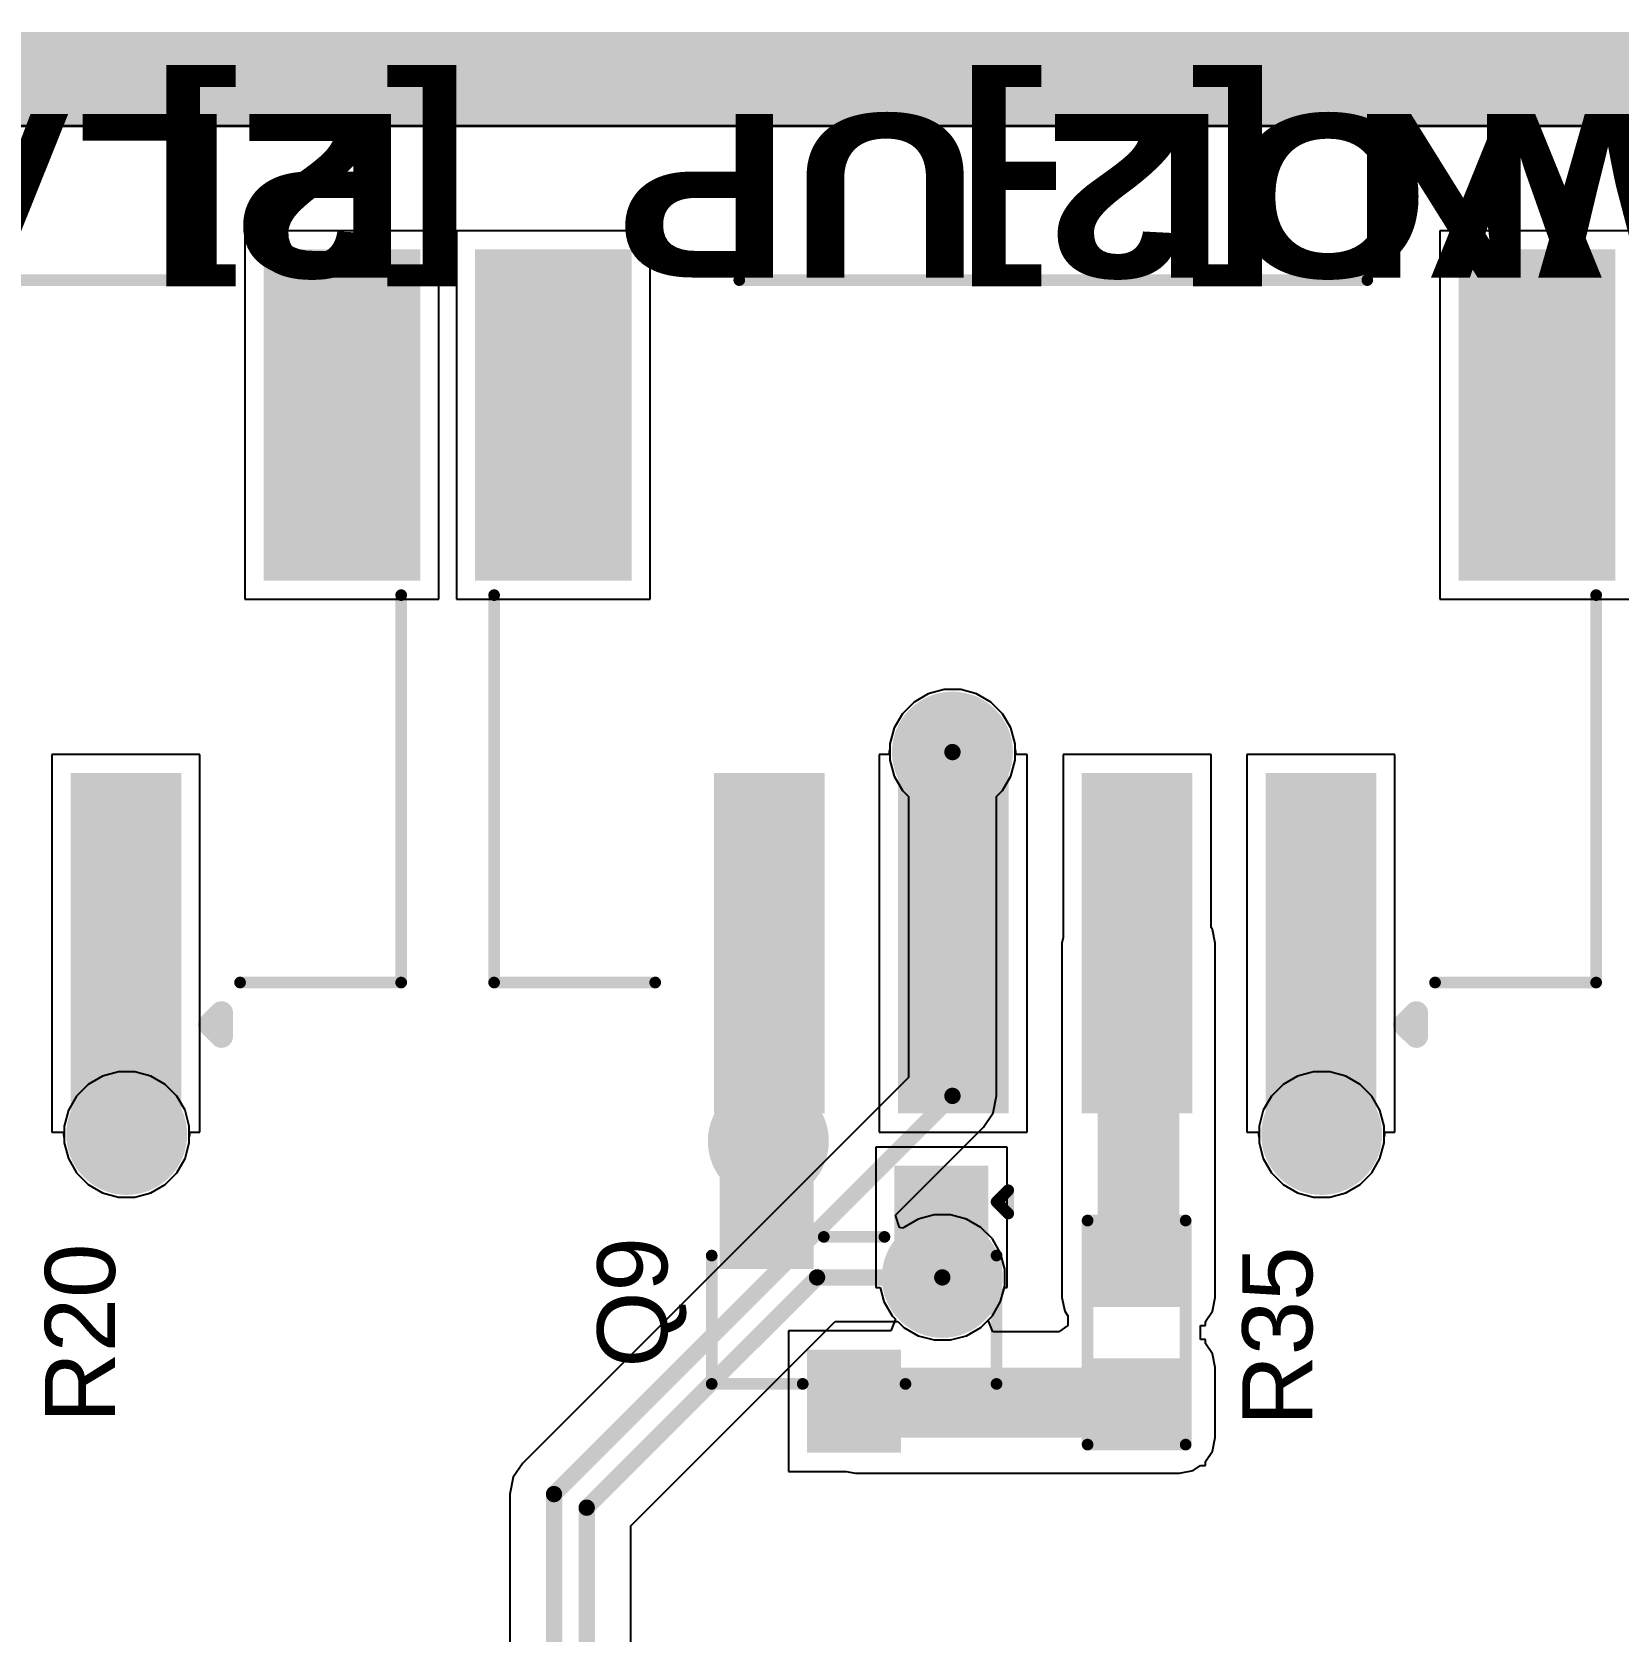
# Model space of a CAD drawing. Header units: inches. Extents: x -0.14 to 3.84, y -0.14 to 3.05.
# Drawn here: x 2.202 to 2.882, y 2.366 to 3.051 of the extents above; entities that cross this region are included whole.
import ezdxf

# ---------------------------------------------------------------- set-up
doc = ezdxf.new("R2010")
doc.units = ezdxf.units.IN
doc.header["$MEASUREMENT"] = 0
for name, color, linetype in [('Board Outline', 216, 'Continuous'), ('Bottom Layer', 5, 'Continuous'), ('Bottom Solder', 6, 'Continuous'), ('Ground Layer', 76, 'Continuous'), ('Power Layer', 16, 'Continuous'), ('Top Layer', 1, 'Continuous'), ('Top Overlay', 2, 'Continuous'), ('Top Paste', 8, 'Continuous'), ('Top Solder', 216, 'Continuous'), ('Via Holes', 16, 'Continuous')]:
    doc.layers.add(name, color=color, linetype=linetype)
doc.styles.add('Arial', font='', dxfattribs={"height": 0.2})
doc.styles.add('Arial Black_Bold', font='', dxfattribs={"height": 0.2})
doc.styles.get('Arial').set_extended_font_data('Arial')
doc.styles.get('Arial Black_Bold').set_extended_font_data('Arial Black', bold=True)

# ---------------------------------------------------------------- blocks, each defined once
blk = doc.blocks.new('SOT_23_11')
at = {"layer": 'Top Layer'}
for points in [[(-0.01614, 0.05748), (0.01614, 0.05748), (0.01614, 0.02126), (-0.01614, 0.02126)], [(-0.05354, -0.02126), (-0.02126, -0.02126), (-0.02126, -0.05748), (-0.05354, -0.05748)], [(0.02126, -0.02126), (0.05354, -0.02126), (0.05354, -0.05748), (0.02126, -0.05748)]]:
    blk.add_hatch(color=1, dxfattribs=at).paths.add_polyline_path(points)
at = {"layer": 'Top Paste'}
for points in [[(-0.01614, 0.05748), (0.01614, 0.05748), (0.01614, 0.02126), (-0.01614, 0.02126)], [(-0.05354, -0.02126), (-0.02126, -0.02126), (-0.02126, -0.05748), (-0.05354, -0.05748)], [(0.02126, -0.02126), (0.05354, -0.02126), (0.05354, -0.05748), (0.02126, -0.05748)]]:
    blk.add_hatch(color=8, dxfattribs=at).paths.add_polyline_path(points)
at = {"layer": 'Top Solder'}
for points in [[(-0.02014, 0.06148), (0.02014, 0.06148), (0.02014, 0.01726), (-0.02014, 0.01726)], [(-0.05754, -0.01726), (-0.01726, -0.01726), (-0.01726, -0.06148), (-0.05754, -0.06148)], [(0.01726, -0.01726), (0.05754, -0.01726), (0.05754, -0.06148), (0.01726, -0.06148)]]:
    blk.add_hatch(color=216, dxfattribs=at).paths.add_polyline_path(points)
at = {"layer": 'Top Overlay'}
for points in [[(-0.061, 0.032, 0.005, 0.005, 0), (-0.061, -0.023, 0.005, 0.005, 0)], [(-0.022, 0.032, 0.005, 0.005, 0), (-0.061, 0.032, 0.005, 0.005, 0)], [(0.061, 0.032, 0.005, 0.005, 0), (0.022, 0.032, 0.005, 0.005, 0)], [(0.061, 0.032, 0.005, 0.005, 0), (0.061, -0.023, 0.005, 0.005, 0)], [(0.013, -0.031, 0.005, 0.005, 0), (-0.013, -0.031, 0.005, 0.005, 0)], [(-0.061, -0.046, 0.005, 0.005, 0), (-0.066, -0.041, 0.005, 0.005, 0)], [(-0.066, -0.041, 0.005, 0.005, 0), (-0.066, -0.051, 0.005, 0.005, 0)], [(-0.061, -0.046, 0.005, 0.005, 0), (-0.066, -0.051, 0.005, 0.005, 0)]]:
    blk.add_lwpolyline(points, format="xyseb", dxfattribs=at)
for points in [[(-0.06225, 0.032, 0.0025, 0.0025, 1), (-0.05975, 0.032, 0.0025, 0.0025, 1)], [(-0.06225, 0.032, 0.0025, 0.0025, 1), (-0.05975, 0.032, 0.0025, 0.0025, 1)], [(-0.02325, 0.032, 0.0025, 0.0025, 1), (-0.02075, 0.032, 0.0025, 0.0025, 1)], [(0.02075, 0.032, 0.0025, 0.0025, 1), (0.02325, 0.032, 0.0025, 0.0025, 1)], [(0.05975, 0.032, 0.0025, 0.0025, 1), (0.06225, 0.032, 0.0025, 0.0025, 1)], [(0.05975, 0.032, 0.0025, 0.0025, 1), (0.06225, 0.032, 0.0025, 0.0025, 1)], [(-0.06225, -0.023, 0.0025, 0.0025, 1), (-0.05975, -0.023, 0.0025, 0.0025, 1)], [(0.05975, -0.023, 0.0025, 0.0025, 1), (0.06225, -0.023, 0.0025, 0.0025, 1)], [(-0.01425, -0.031, 0.0025, 0.0025, 1), (-0.01175, -0.031, 0.0025, 0.0025, 1)], [(0.01175, -0.031, 0.0025, 0.0025, 1), (0.01425, -0.031, 0.0025, 0.0025, 1)], [(-0.06725, -0.041, 0.0025, 0.0025, 1), (-0.06475, -0.041, 0.0025, 0.0025, 1)], [(-0.06725, -0.041, 0.0025, 0.0025, 1), (-0.06475, -0.041, 0.0025, 0.0025, 1)], [(-0.06225, -0.046, 0.0025, 0.0025, 1), (-0.05975, -0.046, 0.0025, 0.0025, 1)], [(-0.06225, -0.046, 0.0025, 0.0025, 1), (-0.05975, -0.046, 0.0025, 0.0025, 1)], [(-0.06725, -0.051, 0.0025, 0.0025, 1), (-0.06475, -0.051, 0.0025, 0.0025, 1)], [(-0.06725, -0.051, 0.0025, 0.0025, 1), (-0.06475, -0.051, 0.0025, 0.0025, 1)]]:
    blk.add_lwpolyline(points, format="xyseb", close=True, dxfattribs=at)
blk = doc.blocks.new('R___0603_41')
at = {"layer": 'Top Layer'}
for points in [[(-0.014999, 0.0175), (-0.014999, -0.0175), (-0.044999, -0.0175), (-0.044999, 0.0175)], [(0.045001, 0.0175), (0.045001, -0.0175), (0.015001, -0.0175), (0.015001, 0.0175)]]:
    blk.add_hatch(color=1, dxfattribs=at).paths.add_polyline_path(points)
at = {"layer": 'Top Paste'}
for points in [[(-0.014999, 0.0175), (-0.014999, -0.0175), (-0.044999, -0.0175), (-0.044999, 0.0175)], [(0.045001, 0.0175), (0.045001, -0.0175), (0.015001, -0.0175), (0.015001, 0.0175)]]:
    blk.add_hatch(color=8, dxfattribs=at).paths.add_polyline_path(points)
at = {"layer": 'Top Solder'}
for points in [[(-0.010999, 0.0215), (-0.010999, -0.0215), (-0.048999, -0.0215), (-0.048999, 0.0215)], [(0.049001, 0.0215), (0.049001, -0.0215), (0.011001, -0.0215), (0.011001, 0.0215)]]:
    blk.add_hatch(color=216, dxfattribs=at).paths.add_polyline_path(points)
at = {"layer": 'Top Overlay'}
for points in [[(-0.047999, 0.021, 0.005, 0.005, 0), (0.048001, 0.021, 0.005, 0.005, 0)], [(-0.047999, 0.021, 0.005, 0.005, 0), (-0.047999, -0.021, 0.005, 0.005, 0)], [(0.048001, 0.021, 0.005, 0.005, 0), (0.048001, -0.021, 0.005, 0.005, 0)], [(-0.047999, -0.021, 0.005, 0.005, 0), (0.048001, -0.021, 0.005, 0.005, 0)]]:
    blk.add_lwpolyline(points, format="xyseb", dxfattribs=at)
for points in [[(-0.049249, 0.021, 0.0025, 0.0025, 1), (-0.046749, 0.021, 0.0025, 0.0025, 1)], [(-0.049249, 0.021, 0.0025, 0.0025, 1), (-0.046749, 0.021, 0.0025, 0.0025, 1)], [(0.046751, 0.021, 0.0025, 0.0025, 1), (0.049251, 0.021, 0.0025, 0.0025, 1)], [(0.046751, 0.021, 0.0025, 0.0025, 1), (0.049251, 0.021, 0.0025, 0.0025, 1)], [(-0.049249, -0.021, 0.0025, 0.0025, 1), (-0.046749, -0.021, 0.0025, 0.0025, 1)], [(-0.049249, -0.021, 0.0025, 0.0025, 1), (-0.046749, -0.021, 0.0025, 0.0025, 1)], [(0.046751, -0.021, 0.0025, 0.0025, 1), (0.049251, -0.021, 0.0025, 0.0025, 1)], [(0.046751, -0.021, 0.0025, 0.0025, 1), (0.049251, -0.021, 0.0025, 0.0025, 1)]]:
    blk.add_lwpolyline(points, format="xyseb", close=True, dxfattribs=at)
blk = doc.blocks.new('S4B_PH_SM4_TB_LF__SN__82')
at = {"layer": 'Top Layer'}
for points in [[(-0.24016, 0.18012), (-0.1811, 0.18012), (-0.1811, 0.04626), (-0.24016, 0.04626)], [(0.1811, 0.18012), (0.24016, 0.18012), (0.24016, 0.04626), (0.1811, 0.04626)], [(-0.1378, -0.04429), (-0.09843, -0.04429), (-0.09843, -0.18209), (-0.1378, -0.18209)], [(-0.05905, -0.04429), (-0.01968, -0.04429), (-0.01968, -0.18209), (-0.05905, -0.18209)], [(0.01969, -0.04429), (0.05906, -0.04429), (0.05906, -0.18209), (0.01969, -0.18209)], [(0.09843, -0.04429), (0.1378, -0.04429), (0.1378, -0.18209), (0.09843, -0.18209)]]:
    blk.add_hatch(color=1, dxfattribs=at).paths.add_polyline_path(points)
at = {"layer": 'Top Paste'}
for points in [[(-0.24016, 0.18012), (-0.1811, 0.18012), (-0.1811, 0.04626), (-0.24016, 0.04626)], [(0.1811, 0.18012), (0.24016, 0.18012), (0.24016, 0.04626), (0.1811, 0.04626)], [(-0.1378, -0.04429), (-0.09843, -0.04429), (-0.09843, -0.18209), (-0.1378, -0.18209)], [(-0.05905, -0.04429), (-0.01968, -0.04429), (-0.01968, -0.18209), (-0.05905, -0.18209)], [(0.01969, -0.04429), (0.05906, -0.04429), (0.05906, -0.18209), (0.01969, -0.18209)], [(0.09843, -0.04429), (0.1378, -0.04429), (0.1378, -0.18209), (0.09843, -0.18209)]]:
    blk.add_hatch(color=8, dxfattribs=at).paths.add_polyline_path(points)
at = {"layer": 'Top Solder'}
for points in [[(-0.24416, 0.18412), (-0.1771, 0.18412), (-0.1771, 0.04226), (-0.24416, 0.04226)], [(0.1771, 0.18412), (0.24416, 0.18412), (0.24416, 0.04226), (0.1771, 0.04226)], [(-0.1418, -0.04029), (-0.09443, -0.04029), (-0.09443, -0.18609), (-0.1418, -0.18609)], [(-0.06305, -0.04029), (-0.01568, -0.04029), (-0.01568, -0.18609), (-0.06305, -0.18609)], [(0.01569, -0.04029), (0.06306, -0.04029), (0.06306, -0.18609), (0.01569, -0.18609)], [(0.09443, -0.04029), (0.1418, -0.04029), (0.1418, -0.18609), (0.09443, -0.18609)]]:
    blk.add_hatch(color=216, dxfattribs=at).paths.add_polyline_path(points)
at = {"layer": 'Top Overlay'}
for points in [[(-0.131, 0.171, 0.005, 0.005, 0), (0.138, 0.171, 0.005, 0.005, 0)], [(-0.236, -0.13, 0.005, 0.005, 0), (-0.236, 0.036, 0.005, 0.005, 0)], [(0.236, -0.13, 0.005, 0.005, 0), (0.236, 0.036, 0.005, 0.005, 0)], [(-0.236, -0.13, 0.005, 0.005, 0), (-0.167, -0.13, 0.005, 0.005, 0)], [(0.167, -0.13, 0.005, 0.005, 0), (0.236, -0.13, 0.005, 0.005, 0)], [(0.154, -0.148, 0.01, 0.01, 0), (0.159, -0.143, 0.01, 0.01, 0)], [(0.154, -0.148, 0.01, 0.01, 0), (0.159, -0.153, 0.01, 0.01, 0)], [(0.159, -0.153, 0.01, 0.01, 0), (0.159, -0.143, 0.01, 0.01, 0)]]:
    blk.add_lwpolyline(points, format="xyseb", dxfattribs=at)
for points in [[(-0.13225, 0.171, 0.0025, 0.0025, 1), (-0.12975, 0.171, 0.0025, 0.0025, 1)], [(0.13675, 0.171, 0.0025, 0.0025, 1), (0.13925, 0.171, 0.0025, 0.0025, 1)], [(-0.23725, 0.036, 0.0025, 0.0025, 1), (-0.23475, 0.036, 0.0025, 0.0025, 1)], [(0.23475, 0.036, 0.0025, 0.0025, 1), (0.23725, 0.036, 0.0025, 0.0025, 1)], [(-0.23725, -0.13, 0.0025, 0.0025, 1), (-0.23475, -0.13, 0.0025, 0.0025, 1)], [(-0.23725, -0.13, 0.0025, 0.0025, 1), (-0.23475, -0.13, 0.0025, 0.0025, 1)], [(-0.16825, -0.13, 0.0025, 0.0025, 1), (-0.16575, -0.13, 0.0025, 0.0025, 1)], [(0.16575, -0.13, 0.0025, 0.0025, 1), (0.16825, -0.13, 0.0025, 0.0025, 1)], [(0.23475, -0.13, 0.0025, 0.0025, 1), (0.23725, -0.13, 0.0025, 0.0025, 1)], [(0.23475, -0.13, 0.0025, 0.0025, 1), (0.23725, -0.13, 0.0025, 0.0025, 1)], [(0.1515, -0.148, 0.005, 0.005, 1), (0.1565, -0.148, 0.005, 0.005, 1)], [(0.1515, -0.148, 0.005, 0.005, 1), (0.1565, -0.148, 0.005, 0.005, 1)], [(0.1565, -0.143, 0.005, 0.005, 1), (0.1615, -0.143, 0.005, 0.005, 1)], [(0.1565, -0.143, 0.005, 0.005, 1), (0.1615, -0.143, 0.005, 0.005, 1)], [(0.1565, -0.153, 0.005, 0.005, 1), (0.1615, -0.153, 0.005, 0.005, 1)], [(0.1565, -0.153, 0.005, 0.005, 1), (0.1615, -0.153, 0.005, 0.005, 1)]]:
    blk.add_lwpolyline(points, format="xyseb", close=True, dxfattribs=at)
blk = doc.blocks.new('S4B_PH_SM4_TB_LF__SN__84')
at = {"layer": 'Top Layer'}
for points in [[(-0.24016, 0.18012), (-0.1811, 0.18012), (-0.1811, 0.04626), (-0.24016, 0.04626)], [(0.1811, 0.18012), (0.24016, 0.18012), (0.24016, 0.04626), (0.1811, 0.04626)], [(-0.1378, -0.04429), (-0.09842, -0.04429), (-0.09842, -0.18209), (-0.1378, -0.18209)], [(-0.05906, -0.04429), (-0.01968, -0.04429), (-0.01968, -0.18209), (-0.05906, -0.18209)], [(0.01968, -0.04429), (0.05906, -0.04429), (0.05906, -0.18209), (0.01968, -0.18209)], [(0.09842, -0.04429), (0.1378, -0.04429), (0.1378, -0.18209), (0.09842, -0.18209)]]:
    blk.add_hatch(color=1, dxfattribs=at).paths.add_polyline_path(points)
at = {"layer": 'Top Paste'}
for points in [[(-0.24016, 0.18012), (-0.1811, 0.18012), (-0.1811, 0.04626), (-0.24016, 0.04626)], [(0.1811, 0.18012), (0.24016, 0.18012), (0.24016, 0.04626), (0.1811, 0.04626)], [(-0.1378, -0.04429), (-0.09842, -0.04429), (-0.09842, -0.18209), (-0.1378, -0.18209)], [(-0.05906, -0.04429), (-0.01968, -0.04429), (-0.01968, -0.18209), (-0.05906, -0.18209)], [(0.01968, -0.04429), (0.05906, -0.04429), (0.05906, -0.18209), (0.01968, -0.18209)], [(0.09842, -0.04429), (0.1378, -0.04429), (0.1378, -0.18209), (0.09842, -0.18209)]]:
    blk.add_hatch(color=8, dxfattribs=at).paths.add_polyline_path(points)
at = {"layer": 'Top Solder'}
for points in [[(-0.24416, 0.18412), (-0.1771, 0.18412), (-0.1771, 0.04226), (-0.24416, 0.04226)], [(0.1771, 0.18412), (0.24416, 0.18412), (0.24416, 0.04226), (0.1771, 0.04226)], [(-0.1418, -0.04029), (-0.09442, -0.04029), (-0.09442, -0.18609), (-0.1418, -0.18609)], [(-0.06306, -0.04029), (-0.01568, -0.04029), (-0.01568, -0.18609), (-0.06306, -0.18609)], [(0.01568, -0.04029), (0.06306, -0.04029), (0.06306, -0.18609), (0.01568, -0.18609)], [(0.09442, -0.04029), (0.1418, -0.04029), (0.1418, -0.18609), (0.09442, -0.18609)]]:
    blk.add_hatch(color=216, dxfattribs=at).paths.add_polyline_path(points)
at = {"layer": 'Top Overlay'}
for points in [[(-0.131, 0.171, 0.005, 0.005, 0), (0.138, 0.171, 0.005, 0.005, 0)], [(-0.236, -0.13, 0.005, 0.005, 0), (-0.236, 0.036, 0.005, 0.005, 0)], [(0.236, -0.13, 0.005, 0.005, 0), (0.236, 0.036, 0.005, 0.005, 0)], [(-0.236, -0.13, 0.005, 0.005, 0), (-0.167, -0.13, 0.005, 0.005, 0)], [(0.167, -0.13, 0.005, 0.005, 0), (0.236, -0.13, 0.005, 0.005, 0)], [(0.154, -0.148, 0.01, 0.01, 0), (0.159, -0.143, 0.01, 0.01, 0)], [(0.154, -0.148, 0.01, 0.01, 0), (0.159, -0.153, 0.01, 0.01, 0)], [(0.159, -0.153, 0.01, 0.01, 0), (0.159, -0.143, 0.01, 0.01, 0)]]:
    blk.add_lwpolyline(points, format="xyseb", dxfattribs=at)
for points in [[(-0.13225, 0.171, 0.0025, 0.0025, 1), (-0.12975, 0.171, 0.0025, 0.0025, 1)], [(0.13675, 0.171, 0.0025, 0.0025, 1), (0.13925, 0.171, 0.0025, 0.0025, 1)], [(-0.23725, 0.036, 0.0025, 0.0025, 1), (-0.23475, 0.036, 0.0025, 0.0025, 1)], [(0.23475, 0.036, 0.0025, 0.0025, 1), (0.23725, 0.036, 0.0025, 0.0025, 1)], [(-0.23725, -0.13, 0.0025, 0.0025, 1), (-0.23475, -0.13, 0.0025, 0.0025, 1)], [(-0.23725, -0.13, 0.0025, 0.0025, 1), (-0.23475, -0.13, 0.0025, 0.0025, 1)], [(-0.16825, -0.13, 0.0025, 0.0025, 1), (-0.16575, -0.13, 0.0025, 0.0025, 1)], [(0.16575, -0.13, 0.0025, 0.0025, 1), (0.16825, -0.13, 0.0025, 0.0025, 1)], [(0.23475, -0.13, 0.0025, 0.0025, 1), (0.23725, -0.13, 0.0025, 0.0025, 1)], [(0.23475, -0.13, 0.0025, 0.0025, 1), (0.23725, -0.13, 0.0025, 0.0025, 1)], [(0.1515, -0.148, 0.005, 0.005, 1), (0.1565, -0.148, 0.005, 0.005, 1)], [(0.1515, -0.148, 0.005, 0.005, 1), (0.1565, -0.148, 0.005, 0.005, 1)], [(0.1565, -0.143, 0.005, 0.005, 1), (0.1615, -0.143, 0.005, 0.005, 1)], [(0.1565, -0.143, 0.005, 0.005, 1), (0.1615, -0.143, 0.005, 0.005, 1)], [(0.1565, -0.153, 0.005, 0.005, 1), (0.1615, -0.153, 0.005, 0.005, 1)], [(0.1565, -0.153, 0.005, 0.005, 1), (0.1615, -0.153, 0.005, 0.005, 1)]]:
    blk.add_lwpolyline(points, format="xyseb", close=True, dxfattribs=at)

msp = doc.modelspace()

# ---------------------------------------------------------------- hatches: boundary and pattern name
at = {"layer": 'Bottom Layer'}
h = msp.add_hatch(color=5, dxfattribs=at)
edge = h.paths.add_edge_path()
edge.add_arc((2.5966, 2.74293), 0.01181, 0, 360)
h = msp.add_hatch(color=5, dxfattribs=at)
edge = h.paths.add_edge_path()
edge.add_arc((2.24293, 2.57908), 0.01181, 0, 360)
h = msp.add_hatch(color=5, dxfattribs=at)
edge = h.paths.add_edge_path()
edge.add_arc((2.75474, 2.57908), 0.01181, 0, 360)
h = msp.add_hatch(color=5, dxfattribs=at)
edge = h.paths.add_edge_path()
edge.add_arc((2.51775, 2.5762), 0.01181, 0, 360)
h = msp.add_hatch(color=5, dxfattribs=at)
edge = h.paths.add_edge_path()
edge.add_arc((2.59225, 2.51783), 0.01181, 0, 360)
at = {"layer": 'Bottom Solder'}
h = msp.add_hatch(color=6, dxfattribs=at)
edge = h.paths.add_edge_path()
edge.add_arc((2.5966, 2.74293), 0.01581, 0, 360)
h = msp.add_hatch(color=6, dxfattribs=at)
edge = h.paths.add_edge_path()
edge.add_arc((2.24293, 2.57908), 0.01581, 0, 360)
h = msp.add_hatch(color=6, dxfattribs=at)
edge = h.paths.add_edge_path()
edge.add_arc((2.51775, 2.5762), 0.01581, 0, 360)
h = msp.add_hatch(color=6, dxfattribs=at)
edge = h.paths.add_edge_path()
edge.add_arc((2.75474, 2.57908), 0.01581, 0, 360)
h = msp.add_hatch(color=6, dxfattribs=at)
edge = h.paths.add_edge_path()
edge.add_arc((2.59225, 2.51783), 0.01581, 0, 360)
at = {"layer": 'Ground Layer'}
h = msp.add_hatch(color=76, dxfattribs=at)
edge = h.paths.add_edge_path()
edge.add_arc((2.5966, 2.74293), 0.02591, 0, 360)
h = msp.add_hatch(color=76, dxfattribs=at)
edge = h.paths.add_edge_path()
edge.add_arc((2.24293, 2.57908), 0.02591, 0, 360)
h = msp.add_hatch(color=76, dxfattribs=at)
edge = h.paths.add_edge_path()
edge.add_arc((2.75474, 2.57908), 0.02591, 0, 360)
h = msp.add_hatch(color=76, dxfattribs=at)
edge = h.paths.add_edge_path()
edge.add_arc((2.59225, 2.51783), 0.02591, 0, 360)
at = {"layer": 'Power Layer'}
h = msp.add_hatch(color=16, dxfattribs=at)
edge = h.paths.add_edge_path()
edge.add_arc((2.5966, 2.74293), 0.02591, 0, 360)
h = msp.add_hatch(color=16, dxfattribs=at)
edge = h.paths.add_edge_path()
edge.add_arc((2.51775, 2.5762), 0.02591, 0, 360)
h = msp.add_hatch(color=16, dxfattribs=at)
edge = h.paths.add_edge_path()
edge.add_arc((2.59225, 2.51783), 0.02591, 0, 360)
at = {"layer": 'Top Layer'}
h = msp.add_hatch(color=1, dxfattribs=at)
edge = h.paths.add_edge_path()
edge.add_arc((2.5966, 2.74293), 0.01181, 0, 360)
for points in [[(2.60842, 2.74293), (2.58481, 2.74293), (2.58481, 2.66101), (2.60842, 2.66101)], [(2.23111, 2.57908), (2.25471, 2.57908), (2.25471, 2.66101), (2.23111, 2.66101)], [(2.50161, 2.52545), (2.53389, 2.52545), (2.53389, 2.66101), (2.50161, 2.66101)], [(2.6588, 2.5092), (2.6938, 2.5092), (2.6938, 2.66101), (2.6588, 2.66101)], [(2.74292, 2.57908), (2.76653, 2.57908), (2.76653, 2.66101), (2.74292, 2.66101)], [(2.58043, 2.51783), (2.60404, 2.51783), (2.60404, 2.54357), (2.58043, 2.54357)], [(2.55515, 2.4492), (2.6938, 2.4492), (2.6938, 2.4792), (2.55515, 2.4792)]]:
    msp.add_hatch(color=1, dxfattribs=at).paths.add_polyline_path(points)
h = msp.add_hatch(color=1, dxfattribs=at)
edge = h.paths.add_edge_path()
edge.add_arc((2.24293, 2.57908), 0.01181, 0, 360)
h = msp.add_hatch(color=1, dxfattribs=at)
edge = h.paths.add_edge_path()
edge.add_arc((2.75474, 2.57908), 0.01181, 0, 360)
h = msp.add_hatch(color=1, dxfattribs=at)
edge = h.paths.add_edge_path()
edge.add_arc((2.51775, 2.5762), 0.01181, 0, 360)
h = msp.add_hatch(color=1, dxfattribs=at)
edge = h.paths.add_edge_path()
edge.add_arc((2.59225, 2.51783), 0.01181, 0, 360)
at = {"layer": 'Top Solder'}
h = msp.add_hatch(color=216, dxfattribs=at)
edge = h.paths.add_edge_path()
edge.add_arc((2.5966, 2.74293), 0.01581, 0, 360)
h = msp.add_hatch(color=216, dxfattribs=at)
edge = h.paths.add_edge_path()
edge.add_arc((2.24293, 2.57908), 0.01581, 0, 360)
h = msp.add_hatch(color=216, dxfattribs=at)
edge = h.paths.add_edge_path()
edge.add_arc((2.51775, 2.5762), 0.01581, 0, 360)
h = msp.add_hatch(color=216, dxfattribs=at)
edge = h.paths.add_edge_path()
edge.add_arc((2.75474, 2.57908), 0.01581, 0, 360)
h = msp.add_hatch(color=216, dxfattribs=at)
edge = h.paths.add_edge_path()
edge.add_arc((2.59225, 2.51783), 0.01581, 0, 360)
at = {"layer": 'Via Holes'}
h = msp.add_hatch(color=7, dxfattribs=at)
edge = h.paths.add_edge_path()
edge.add_arc((2.5966, 2.74293), 0.00591, 0, 360)
h = msp.add_hatch(color=7, dxfattribs=at)
edge = h.paths.add_edge_path()
edge.add_arc((2.24293, 2.57908), 0.00591, 0, 360)
h = msp.add_hatch(color=7, dxfattribs=at)
edge = h.paths.add_edge_path()
edge.add_arc((2.75474, 2.57908), 0.00591, 0, 360)
h = msp.add_hatch(color=7, dxfattribs=at)
edge = h.paths.add_edge_path()
edge.add_arc((2.51775, 2.5762), 0.00591, 0, 360)
h = msp.add_hatch(color=7, dxfattribs=at)
edge = h.paths.add_edge_path()
edge.add_arc((2.59225, 2.51783), 0.00591, 0, 360)

# ---------------------------------------------------------------- linework, layer by layer
at = {"layer": 'Board Outline'}
msp.add_lwpolyline([(-0.11811, 3.0315, 0.005, 0.005, 0), (3.8189, 3.0315, 0.005, 0.005, 0)], format="xyseb", dxfattribs=at)
at = {"layer": 'Bottom Layer'}
for p, q in [((-0.09772, 3.01111), (3.79851, 3.0111)), ((2.59307, 2.76974), (2.58625, 2.76791)), ((2.60013, 2.76974), (2.59307, 2.76974)), ((2.60695, 2.76791), (2.60013, 2.76974)), ((2.58014, 2.76438), (2.57515, 2.75939)), ((2.58625, 2.76791), (2.58014, 2.76438)), ((2.61306, 2.76438), (2.60695, 2.76791)), ((2.61806, 2.75939), (2.61306, 2.76438)), ((2.57515, 2.75939), (2.57162, 2.75328)), ((2.62158, 2.75328), (2.61806, 2.75939)), ((2.57162, 2.75328), (2.56979, 2.74646)), ((2.62341, 2.74646), (2.62158, 2.75328)), ((2.56979, 2.74646), (2.56979, 2.7394)), ((2.62341, 2.7394), (2.62341, 2.74646)), ((2.56979, 2.7394), (2.57162, 2.73258)), ((2.62158, 2.73258), (2.62341, 2.7394)), ((2.57162, 2.73258), (2.57515, 2.72647)), ((2.61806, 2.72647), (2.62158, 2.73258)), ((2.57515, 2.72647), (2.57774, 2.72388)), ((2.57774, 2.72388), (2.57774, 2.60342)), ((2.61546, 2.72388), (2.61806, 2.72647)), ((2.61546, 2.59561), (2.61546, 2.72388)), ((2.23258, 2.60407), (2.22647, 2.60054)), ((2.2394, 2.60589), (2.23258, 2.60407)), ((2.24646, 2.60589), (2.2394, 2.60589)), ((2.25328, 2.60407), (2.24646, 2.60589)), ((2.25939, 2.60054), (2.25328, 2.60407)), ((2.74439, 2.60407), (2.73828, 2.60054)), ((2.75121, 2.60589), (2.74439, 2.60407)), ((2.75827, 2.60589), (2.75121, 2.60589)), ((2.76509, 2.60407), (2.75827, 2.60589)), ((2.7712, 2.60054), (2.76509, 2.60407)), ((2.22647, 2.60054), (2.22147, 2.59554)), ((2.26438, 2.59554), (2.25939, 2.60054)), ((2.57774, 2.60342), (2.41261, 2.43829)), ((2.73828, 2.60054), (2.73328, 2.59554)), ((2.77619, 2.59554), (2.7712, 2.60054)), ((2.22147, 2.59554), (2.21794, 2.58943)), ((2.26791, 2.58943), (2.26438, 2.59554)), ((2.61403, 2.58839), (2.61546, 2.59561)), ((2.73328, 2.59554), (2.72975, 2.58943)), ((2.77972, 2.58943), (2.77619, 2.59554)), ((2.21794, 2.58943), (2.21612, 2.58261)), ((2.26974, 2.58261), (2.26791, 2.58943)), ((2.60994, 2.58227), (2.61403, 2.58839)), ((2.72975, 2.58943), (2.72793, 2.58261)), ((2.78155, 2.58261), (2.77972, 2.58943)), ((2.21612, 2.58261), (2.21612, 2.57555)), ((2.26974, 2.57555), (2.26974, 2.58261)), ((2.57221, 2.54454), (2.60994, 2.58227)), ((2.72793, 2.58261), (2.72793, 2.57555)), ((2.78155, 2.57555), (2.78155, 2.58261)), ((2.21612, 2.57555), (2.21794, 2.56873)), ((2.26791, 2.56873), (2.26974, 2.57555)), ((2.72793, 2.57555), (2.72975, 2.56873)), ((2.77972, 2.56873), (2.78155, 2.57555)), ((2.21794, 2.56873), (2.22147, 2.56262)), ((2.22147, 2.56262), (2.22647, 2.55763)), ((2.25939, 2.55763), (2.26438, 2.56262)), ((2.26438, 2.56262), (2.26791, 2.56873)), ((2.72975, 2.56873), (2.73328, 2.56262)), ((2.73328, 2.56262), (2.73828, 2.55763)), ((2.7712, 2.55763), (2.77619, 2.56262)), ((2.77619, 2.56262), (2.77972, 2.56873)), ((2.22647, 2.55763), (2.23258, 2.5541)), ((2.25328, 2.5541), (2.25939, 2.55763)), ((2.73828, 2.55763), (2.74439, 2.5541)), ((2.76509, 2.5541), (2.7712, 2.55763)), ((2.23258, 2.5541), (2.2394, 2.55227)), ((2.2394, 2.55227), (2.24646, 2.55227)), ((2.24646, 2.55227), (2.25328, 2.5541)), ((2.74439, 2.5541), (2.75121, 2.55227)), ((2.75121, 2.55227), (2.75827, 2.55227)), ((2.75827, 2.55227), (2.76509, 2.5541)), ((2.5739, 2.53916), (2.57221, 2.54454)), ((2.5819, 2.54281), (2.57579, 2.53928)), ((2.58872, 2.54464), (2.5819, 2.54281)), ((2.59578, 2.54464), (2.58872, 2.54464)), ((2.6026, 2.54281), (2.59578, 2.54464)), ((2.60871, 2.53928), (2.6026, 2.54281)), ((2.57539, 2.53889), (2.5739, 2.53916)), ((2.57579, 2.53928), (2.57539, 2.53889)), ((2.6137, 2.53429), (2.60871, 2.53928)), ((2.61723, 2.52818), (2.6137, 2.53429)), ((2.61906, 2.52136), (2.61723, 2.52818)), ((2.61906, 2.5143), (2.61906, 2.52136)), ((2.61723, 2.50748), (2.61906, 2.5143)), ((2.60871, 2.49638), (2.6137, 2.50137)), ((2.6137, 2.50137), (2.61723, 2.50748)), ((2.45881, 2.41134), (2.54643, 2.49897)), ((2.54643, 2.49897), (2.5732, 2.49897)), ((2.5732, 2.49897), (2.57579, 2.49638)), ((2.57579, 2.49638), (2.5819, 2.49285)), ((2.6026, 2.49285), (2.60871, 2.49638)), ((2.5819, 2.49285), (2.58872, 2.49102)), ((2.58872, 2.49102), (2.59578, 2.49102)), ((2.59578, 2.49102), (2.6026, 2.49285)), ((2.41261, 2.43829), (2.40852, 2.43217)), ((2.40852, 2.43217), (2.40709, 2.42496)), ((2.40709, 2.42496), (2.40709, 1.9979)), ((2.45881, 1.83153), (2.45881, 2.41134))]:
    msp.add_line(p, q, dxfattribs=at)
for points in [[(2.5966, 2.59561, 0.007, 0.007, 0), (2.5966, 2.74293, 0.007, 0.007, 0)], [(2.42595, 2.42496, 0.007, 0.007, 0), (2.5966, 2.59561, 0.007, 0.007, 0)], [(2.43995, 2.41916, 0.007, 0.007, 0), (2.53862, 2.51783, 0.007, 0.007, 0)], [(2.53862, 2.51783, 0.007, 0.007, 0), (2.59225, 2.51783, 0.007, 0.007, 0)], [(2.42595, 1.90341, 0.007, 0.007, 0), (2.42595, 2.42496, 0.007, 0.007, 0)], [(2.43995, 1.83153, 0.007, 0.007, 0), (2.43995, 2.41916, 0.007, 0.007, 0)]]:
    msp.add_lwpolyline(points, format="xyseb", dxfattribs=at)
for points in [[(2.59485, 2.74293, 0.0035, 0.0035, 1), (2.59835, 2.74293, 0.0035, 0.0035, 1)], [(2.59485, 2.59561, 0.0035, 0.0035, 1), (2.59835, 2.59561, 0.0035, 0.0035, 1)], [(2.59485, 2.59561, 0.0035, 0.0035, 1), (2.59835, 2.59561, 0.0035, 0.0035, 1)], [(2.53687, 2.51783, 0.0035, 0.0035, 1), (2.54037, 2.51783, 0.0035, 0.0035, 1)], [(2.53687, 2.51783, 0.0035, 0.0035, 1), (2.54037, 2.51783, 0.0035, 0.0035, 1)], [(2.5905, 2.51783, 0.0035, 0.0035, 1), (2.594, 2.51783, 0.0035, 0.0035, 1)], [(2.4242, 2.42496, 0.0035, 0.0035, 1), (2.4277, 2.42496, 0.0035, 0.0035, 1)], [(2.4242, 2.42496, 0.0035, 0.0035, 1), (2.4277, 2.42496, 0.0035, 0.0035, 1)], [(2.4382, 2.41916, 0.0035, 0.0035, 1), (2.4417, 2.41916, 0.0035, 0.0035, 1)], [(2.4382, 2.41916, 0.0035, 0.0035, 1), (2.4417, 2.41916, 0.0035, 0.0035, 1)]]:
    msp.add_lwpolyline(points, format="xyseb", close=True, dxfattribs=at)
at = {"layer": 'Ground Layer'}
msp.add_line((-0.09801, 3.0114), (3.7988, 3.0114), dxfattribs=at)
msp.add_lwpolyline([(-0.11811, 3.0315, 0.04, 0.04, 0), (3.8189, 3.0315, 0.04, 0.04, 0)], format="xyseb", dxfattribs=at)
at = {"layer": 'Power Layer'}
msp.add_line((-0.09801, 3.0114), (3.7988, 3.0114), dxfattribs=at)
msp.add_lwpolyline([(-0.11811, 3.0315, 0.04, 0.04, 0), (3.8189, 3.0315, 0.04, 0.04, 0)], format="xyseb", dxfattribs=at)
at = {"layer": 'Top Layer'}
for p, q in [((-0.09772, 3.01111), (3.79851, 3.0111)), ((2.37665, 2.96631), (2.29359, 2.96631)), ((2.29359, 2.96631), (2.29359, 2.80845)), ((2.37665, 2.80845), (2.37665, 2.96631)), ((2.4672, 2.96631), (2.38414, 2.96631)), ((2.38414, 2.96631), (2.38414, 2.80845)), ((2.4672, 2.80845), (2.4672, 2.96631)), ((2.88846, 2.96631), (2.8054, 2.96631)), ((2.8054, 2.96631), (2.8054, 2.80845)), ((2.29359, 2.80845), (2.37665, 2.80845)), ((2.38414, 2.80845), (2.4672, 2.80845)), ((2.8054, 2.80845), (2.88846, 2.80845)), ((2.59307, 2.76974), (2.58625, 2.76791)), ((2.60013, 2.76974), (2.59307, 2.76974)), ((2.60695, 2.76791), (2.60013, 2.76974)), ((2.58014, 2.76438), (2.57515, 2.75939)), ((2.58625, 2.76791), (2.58014, 2.76438)), ((2.61306, 2.76438), (2.60695, 2.76791)), ((2.61806, 2.75939), (2.61306, 2.76438)), ((2.57515, 2.75939), (2.57162, 2.75328)), ((2.62158, 2.75328), (2.61806, 2.75939)), ((2.57162, 2.75328), (2.56979, 2.74646)), ((2.62341, 2.74646), (2.62158, 2.75328)), ((2.27428, 2.7419), (2.21091, 2.7419)), ((2.21091, 2.7419), (2.21091, 2.58011)), ((2.27428, 2.58011), (2.27428, 2.7419)), ((2.56952, 2.7419), (2.56525, 2.7419)), ((2.56525, 2.7419), (2.56525, 2.58011)), ((2.56979, 2.74428), (2.56952, 2.74293)), ((2.56952, 2.74293), (2.56952, 2.7419)), ((2.56979, 2.74646), (2.56979, 2.74428)), ((2.62341, 2.74445), (2.62341, 2.74646)), ((2.62371, 2.74293), (2.62341, 2.74445)), ((2.62371, 2.7419), (2.62371, 2.74293)), ((2.62862, 2.7419), (2.62371, 2.7419)), ((2.62862, 2.58011), (2.62862, 2.7419)), ((2.70736, 2.7419), (2.64399, 2.7419)), ((2.64399, 2.7419), (2.64399, 2.66341)), ((2.70736, 2.66772), (2.70736, 2.7419)), ((2.7861, 2.7419), (2.72273, 2.7419)), ((2.72273, 2.7419), (2.72273, 2.58011)), ((2.7861, 2.58011), (2.7861, 2.7419)), ((2.70793, 2.66686), (2.70736, 2.66772)), ((2.70909, 2.66101), (2.70793, 2.66686)), ((2.64399, 2.66341), (2.64351, 2.66101)), ((2.64351, 2.66101), (2.64351, 2.5092)), ((2.70909, 2.5092), (2.70909, 2.66101)), ((2.21091, 2.58011), (2.21581, 2.58011)), ((2.21581, 2.58011), (2.21581, 2.57908)), ((2.21581, 2.57908), (2.21612, 2.57756)), ((2.21612, 2.57756), (2.21612, 2.57555)), ((2.26974, 2.57773), (2.27001, 2.57908)), ((2.26974, 2.57555), (2.26974, 2.57773)), ((2.27001, 2.57908), (2.27001, 2.58011)), ((2.27001, 2.58011), (2.27428, 2.58011)), ((2.56525, 2.58011), (2.62862, 2.58011)), ((2.72273, 2.58011), (2.72762, 2.58011)), ((2.72762, 2.58011), (2.72762, 2.57908)), ((2.72762, 2.57908), (2.72793, 2.57756)), ((2.72793, 2.57756), (2.72793, 2.57555)), ((2.78155, 2.57772), (2.78182, 2.57908)), ((2.78155, 2.57555), (2.78155, 2.57772)), ((2.78182, 2.57908), (2.78182, 2.58011)), ((2.78182, 2.58011), (2.7861, 2.58011)), ((2.21612, 2.57555), (2.21794, 2.56873)), ((2.26791, 2.56873), (2.26974, 2.57555)), ((2.62003, 2.57368), (2.56375, 2.57368)), ((2.56375, 2.57368), (2.56375, 2.51346)), ((2.62003, 2.51346), (2.62003, 2.57368)), ((2.72793, 2.57555), (2.72975, 2.56873)), ((2.77972, 2.56873), (2.78155, 2.57555)), ((2.21794, 2.56873), (2.22147, 2.56262)), ((2.22147, 2.56262), (2.22647, 2.55763)), ((2.25939, 2.55763), (2.26438, 2.56262)), ((2.26438, 2.56262), (2.26791, 2.56873)), ((2.72975, 2.56873), (2.73328, 2.56262)), ((2.73328, 2.56262), (2.73828, 2.55763)), ((2.7712, 2.55763), (2.77619, 2.56262)), ((2.77619, 2.56262), (2.77972, 2.56873)), ((2.22647, 2.55763), (2.23258, 2.5541)), ((2.25328, 2.5541), (2.25939, 2.55763)), ((2.73828, 2.55763), (2.74439, 2.5541)), ((2.76509, 2.5541), (2.7712, 2.55763)), ((2.23258, 2.5541), (2.2394, 2.55227)), ((2.2394, 2.55227), (2.24646, 2.55227)), ((2.24646, 2.55227), (2.25328, 2.5541)), ((2.74439, 2.5541), (2.75121, 2.55227)), ((2.75121, 2.55227), (2.75827, 2.55227)), ((2.75827, 2.55227), (2.76509, 2.5541)), ((2.56375, 2.51346), (2.56567, 2.51346)), ((2.56567, 2.51346), (2.56727, 2.50748)), ((2.61723, 2.50748), (2.61884, 2.51346)), ((2.61884, 2.51346), (2.62003, 2.51346)), ((2.64351, 2.5092), (2.64467, 2.50334)), ((2.70793, 2.50334), (2.70909, 2.5092)), ((2.56727, 2.50748), (2.5708, 2.50137)), ((2.5708, 2.50137), (2.57223, 2.49993)), ((2.61183, 2.49949), (2.6137, 2.50137)), ((2.6137, 2.50137), (2.61723, 2.50748)), ((2.64467, 2.50334), (2.64599, 2.50137)), ((2.64599, 2.50137), (2.64599, 2.4972)), ((2.70499, 2.49894), (2.70793, 2.50334)), ((2.57016, 2.49493), (2.52635, 2.49493)), ((2.52635, 2.49493), (2.52635, 2.43471)), ((2.57223, 2.49993), (2.57016, 2.49493)), ((2.6139, 2.49449), (2.61183, 2.49949)), ((2.64211, 2.49449), (2.6139, 2.49449)), ((2.64599, 2.4972), (2.64211, 2.49449)), ((2.70284, 2.4912), (2.70284, 2.4972)), ((2.70284, 2.4972), (2.70499, 2.4972)), ((2.70499, 2.4972), (2.70499, 2.49894)), ((2.70499, 2.4912), (2.70284, 2.4912)), ((2.70499, 2.48945), (2.70499, 2.4912)), ((2.70793, 2.48505), (2.70499, 2.48945)), ((2.70909, 2.4792), (2.70793, 2.48505)), ((2.70909, 2.4492), (2.70909, 2.4792)), ((2.70793, 2.44334), (2.70909, 2.4492)), ((2.70499, 2.43894), (2.70793, 2.44334)), ((2.52635, 2.43471), (2.55107, 2.43471)), ((2.55107, 2.43471), (2.55515, 2.4339)), ((2.55515, 2.4339), (2.6938, 2.4339)), ((2.6938, 2.4339), (2.69965, 2.43507)), ((2.69965, 2.43507), (2.70284, 2.4372)), ((2.70284, 2.4372), (2.70499, 2.4372)), ((2.70499, 2.4372), (2.70499, 2.43894))]:
    msp.add_line(p, q, dxfattribs=at)

# ---------------------------------------------------------------- block references
for name, p in [('S4B_PH_SM4_TB_LF__SN__84', (2.12449, 2.77419)), ('S4B_PH_SM4_TB_LF__SN__82', (2.6363, 2.77419))]:
    msp.add_blockref(name, p)
for name, p, rotation in [('SOT_23_11', (2.55449, 2.50419), 180), ('R___0603_41', (2.67549, 2.49419), 90)]:
    msp.add_blockref(name, p, dxfattribs=dict(rotation=rotation))

# ---------------------------------------------------------------- texts
at = {"layer": 'Top Overlay'}
for s, height, rotation, style, p in [('PLAY/STOP [2]', 0.07, 180, 'Arial Black_Bold', (2.36365, 3.01629)), ('VOL-UP  [2]', 0.07, 180, 'Arial Black_Bold', (2.87546, 3.01629)), ('VOL-DOWN [2]', 0.07, 180, 'Arial Black_Bold', (3.38827, 3.01629)), ('R20', 0.03, 90, 'Arial', (2.23791, 2.45546)), ('Q9', 0.03, 90, 'Arial', (2.47448, 2.4792)), ('R35', 0.03, 90, 'Arial', (2.75072, 2.45421))]:
    msp.add_text(s, height=height, rotation=rotation, dxfattribs=dict(at, style=style)).set_placement(p)

doc.saveas('drawing.dxf')
